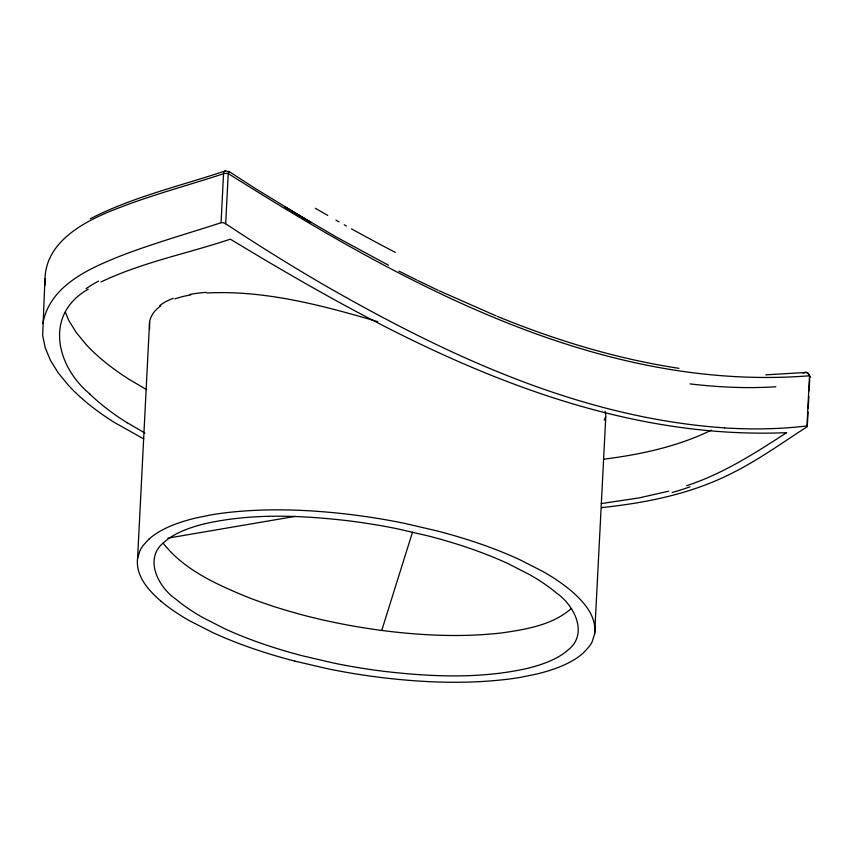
<?xml version="1.0" encoding="UTF-8"?>
<svg xmlns="http://www.w3.org/2000/svg" width="853" height="853" viewBox="0 0 853 853"><rect width="100%" height="100%" fill="white"/><g stroke="black" fill="none" stroke-linecap="round" stroke-linejoin="round"><path stroke-width="1.28" d="M227.772 171.752A4.382 2.836 71.9 0 0 223.55 173.735C187.383 185.591 150.469 195.294 115.048 209.358C84.404 221.375 46.147 241.218 44.974 278.76L42.65 335.325L45.188 347.704L50.423 360.265L58.249 372.9L68.603 385.513A449.766 174.289 2.9 0 0 113.907 422.192L143.731 438.9M161.11 601.301C148.699 590.671 135.414 575.999 137.589 558.374L149.563 322.114C150.597 315.333 155.257 309.703 160.748 305.875M724.687 427.875C581.682 418.151 448.603 356.319 325.942 286.043A887.248 377.079 37.4 0 1 225.682 223.753L228.22 173.585A4.382 0.64 -56.4 0 0 228.252 171.869M294.925 661.139L327.52 668.72A293.645 113.79 2.9 0 0 379.681 677.335C422.544 682.592 466.101 684.394 509.049 679.052A154.851 60.009 2.9 0 0 521.343 677.197L536.782 674.019A140.894 54.603 2.9 0 0 558.811 667.217A134.763 52.225 2.9 0 0 569.164 662.536A140.788 54.56 2.9 0 0 583.313 652.993L589.252 646.51A155.086 60.094 2.9 0 0 592.291 641.435L594.669 633.747L605.833 415.688L605.097 411.253M806.981 425.956L809.518 375.778A4.382 3.625 83.1 0 0 804.486 372.548L765.706 374.851M808.026 412.063L807.29 426.639C781.828 443.027 757.197 460.929 729.891 474.236C689.981 494.164 645.561 502.95 601.504 507.62M808.228 408.097L808.836 396.176M809.102 390.877L809.71 378.956M594.669 633.747C596.833 616.122 583.559 601.45 571.137 590.82A293.795 113.854 2.9 0 0 542.807 571.435L519.637 559.611A337.404 130.744 2.9 0 0 437.344 530.971L404.727 523.401A293.645 113.79 2.9 0 0 352.566 514.785C309.703 509.529 266.147 507.727 223.209 513.058A154.99 60.062 2.9 0 0 210.904 514.924L195.476 518.091A140.809 54.571 2.9 0 0 173.436 524.894A134.806 52.236 2.9 0 0 163.083 529.585A140.18 54.325 2.9 0 0 148.955 539.128M149.563 322.114L149.563 329.226M137.589 558.374L139.956 550.675A155.065 60.094 2.9 0 1 143.005 545.6L148.934 539.117M42.885 323.223C49.986 285.435 89.202 268.439 121.243 255.687C153.966 243.094 187.756 233.583 221.066 222.74L223.55 173.735A4.382 1.695 2.9 0 1 228.22 173.585C401.4 282.439 597.729 392.476 809.518 375.778A4.382 1.706 2.9 0 1 809.913 377.527M605.651 416.776L604.244 420.049M163.179 543.19C184.429 570.422 217.462 584.774 248.575 597.58C291.385 613.989 336.349 624.407 381.739 630.442L412.489 532.176M570.956 608.839C552.083 625.142 526.194 629.365 502.3 632.851C462.241 637.522 421.659 635.57 381.739 630.442M88.211 289.242C44.079 314.064 55.978 366.097 89.842 393.937M803.153 373.401L804.486 372.558A4.382 3.551 57.4 0 1 809.454 375.683M100.974 281.97C142.12 262.287 187.297 253.597 230.342 239.171C398.308 340.805 585.393 441.097 786.647 432.663C754.98 453.188 722.822 473.905 686.665 485.688M90.215 218.763C132.865 196.904 179.93 186.071 225.139 170.952M711.402 430.157C677.762 446.567 640.71 454.521 603.785 459.191M668.72 491.157L639.228 497.885L601.28 503.579M205.178 523.657C252.381 513.09 301.44 515.297 349.154 520.884A277.054 107.361 2.9 0 1 398.404 529.02L429.336 536.206A321.059 124.421 2.9 0 1 507.631 563.428L529.617 574.645A277.204 107.425 2.9 0 1 556.38 592.952C573.973 604.926 588.869 633.64 568.151 649.901A124.261 48.152 2.9 0 1 555.666 658.335A118.503 45.923 2.9 0 1 546.528 662.45A124.41 48.216 2.9 0 1 527.058 668.453C479.866 679.041 430.808 676.813 383.104 671.236A276.969 107.329 2.9 0 1 333.854 663.101L302.911 655.914A321.133 124.442 2.9 0 1 224.616 628.693L202.63 617.465A277.236 107.435 2.9 0 1 175.867 599.169C158.285 587.195 143.389 558.48 164.107 542.22A124.282 48.163 2.9 0 1 176.582 533.786A118.482 45.913 2.9 0 1 185.73 529.66M190.773 294.903L185.048 296.044A135.542 49.794 13.3 0 0 174.758 298.923M167.934 538.136L295.117 516.396M206.884 292.995C265.134 289.999 322.391 305.449 377.804 321.656M678.956 368.336C616.538 358.814 555.74 340.315 497.395 316.41M496.169 315.898L439.124 290.756M438.015 290.244L417.959 280.605M416.84 280.051L398.937 271.115M388.435 265.219L336.7 237.219L284.902 206.927L311.164 222.58L255.815 188.833L228.945 171.421M144.85 433.025L127.31 422.757M146.62 389.64L129.123 379.35A427.278 165.578 2.9 0 1 86.089 344.495L76.258 332.521L68.816 320.515L65.34 312.166M45.241 284.966L44.974 278.76M294.914 661.15A337.425 130.754 2.9 0 1 212.6 632.51L189.419 620.685A293.784 113.844 2.9 0 1 161.089 601.301M185.719 529.66A124.325 48.173 2.9 0 1 205.189 523.657M690.013 486.828A253.522 87.763 2.3 0 1 672.089 492.544M127.15 422.789A427.022 163.776 3.1 0 1 89.725 393.947M86.089 288.602A253.522 99.534 6.8 0 1 98.575 281.117M806.938 425.914A884.838 376.056 37.4 0 1 724.719 427.929M221.034 222.686A4.436 2.804 26.7 0 1 225.629 223.817M775.878 386.75A840.098 355.349 38.2 0 1 690.045 383.903M395.291 252.381A840.098 336.093 36.3 0 1 351.468 228.839M346.297 225.96A840.098 336.093 36.3 0 1 344.228 224.797M339.067 221.887A840.098 336.093 36.3 0 1 335.965 220.138M327.691 215.414A840.098 336.093 36.3 0 1 315.29 208.239M159.788 305.555A141.001 51.009 12.7 0 1 173.319 298.283M189.963 294.392A143.667 55.146 14.6 0 1 206.085 292.376"/></g></svg>
